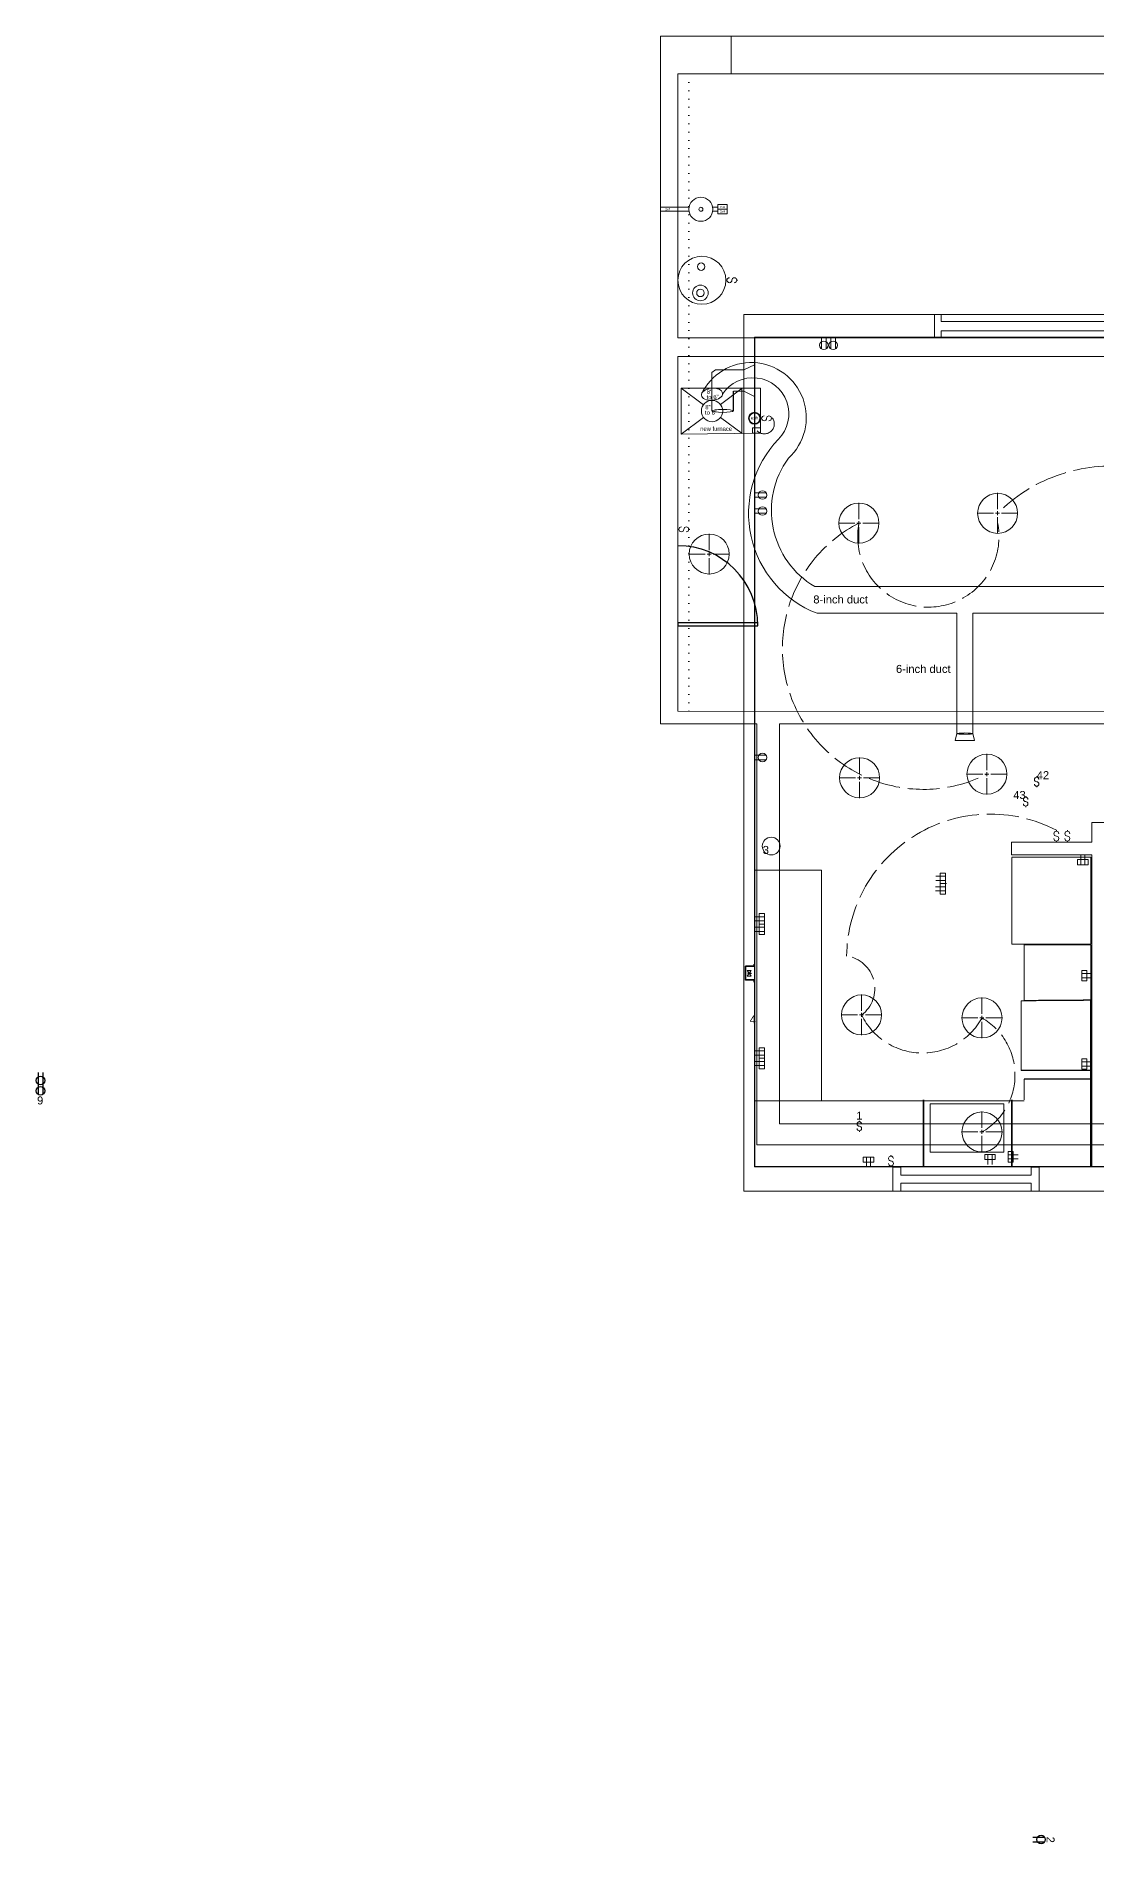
# Model space of a CAD drawing. Header units: inches. Extents: x -179 to 700, y -214 to 464.
# Drawn here: x -179 to 218, y -214 to 464 of the extents above; entities that cross this region are included whole.
import ezdxf
from ezdxf.enums import TextEntityAlignment as Align

# ---------------------------------------------------------------- set-up
doc = ezdxf.new("R2010")
doc.units = ezdxf.units.IN
doc.header["$MEASUREMENT"] = 0
for name, pattern in [('ACAD_ISO02W100', [15, 12, -3]), ('ACAD_ISO07W100', [3, 0, -3]), ('CENTER2', [1.125, 0.75, -0.125, 0.125, -0.125])]:
    doc.linetypes.add(name, pattern=pattern)
doc.layers.get('0').update_dxf_attribs({"color": 1, "lineweight": 9})
for name, color, linetype, lineweight in [('A101-Floorplan-1st-floor', 7, 'Continuous', 9), ('A201-Floorplan-2nd-floor', 4, 'Continuous', 9), ('E101-Electrical-1st-floor', 7, 'Continuous', 9), ('E201-Electrical-2nd-floor', 4, 'Continuous', 9), ('M101-HVAC', 7, 'Continuous', 9)]:
    doc.layers.add(name, color=color, linetype=linetype, lineweight=lineweight)
doc.layers.get('E101-Electrical-1st-floor').off()
doc.styles.add('Reg', font='Arial.ttf', dxfattribs={"height": 3})

# ---------------------------------------------------------------- blocks, each defined once
blk = doc.blocks.new('cgri')
at = {"layer": ''}
for p, q in [((291.65, 54.83), (291.65, 59.21)), ((293.38, 54.83), (293.38, 59.22))]:
    blk.add_line(p, q, dxfattribs=at)
blk.add_circle((292.52, 57.86), 1.61, dxfattribs=at)
blk = doc.blocks.new('*U11')
at = {"layer": 'E201-Electrical-2nd-floor'}
blk.add_blockref('cgri', (0, 0), dxfattribs=at)
at = {"style": 'Reg'}
blk.add_attdef('ID', text='', height=3, dxfattribs=at).set_placement((292.6, 61.43), align=Align.MIDDLE_CENTER)
blk = doc.blocks.new('switch')
at = {"layer": 'E201-Electrical-2nd-floor'}
for p, q in [((44, 1.61), (44, 1.98)), ((44, -1.76), (44, -2.13))]:
    blk.add_line(p, q, dxfattribs=at)
for centre, start, end in [((44, 0.77), 360, 270), ((44, -0.92), 180, 0), ((44, -0.91), 0, 90)]:
    blk.add_arc(centre, 0.84, start, end, dxfattribs=at)
at = {"style": 'Reg'}
blk.add_attdef('ID', text='', height=4.5, dxfattribs=at).set_placement((43.99, 2.41), align=Align.CENTER)
blk = doc.blocks.new('duplex-two-gfci')
at = {"layer": 'E201-Electrical-2nd-floor'}
for p, q in [((75.95, 94.97), (73.99, 94.97)), ((73.99, 94.97), (73.99, 87.12)), ((75.95, 87.12), (75.95, 94.97)), ((72.22, 89.87), (75.95, 89.87)), ((72.22, 88.3), (75.95, 88.3)), ((72.29, 93.79), (75.95, 93.79)), ((72.29, 92.22), (75.95, 92.22)), ((76.34, 91.04), (73.99, 91.04)), ((73.99, 87.12), (75.95, 87.12))]:
    blk.add_line(p, q, dxfattribs=at)
at = {"layer": 'E201-Electrical-2nd-floor', "style": 'Reg'}
blk.add_attdef('ID', text='', height=3, dxfattribs=at).set_placement((78.83, 91), align=Align.MIDDLE_CENTER)
blk = doc.blocks.new('hot-water-pot')
at = {"layer": 'E201-Electrical-2nd-floor'}
blk.add_circle((-33.6, 64.25), 3.33, dxfattribs=at)
at = {"style": 'Reg'}
blk.add_attdef('ID', text='', height=3, dxfattribs=at).set_placement((-35.61, 62.81), align=Align.MIDDLE_CENTER)
blk = doc.blocks.new('*U23')
at = {"layer": 'E201-Electrical-2nd-floor', "color": 0, "linetype": 'CENTER2', "transparency": 16777216}
for p, q in [((0, 1.5), (0, 7.62)), ((-7.62, 0), (-1.5, 0)), ((1.5, 0), (7.62, 0)), ((0, -7.62), (0, -1.5))]:
    blk.add_line(p, q, dxfattribs=at)
at = {"layer": 'E201-Electrical-2nd-floor', "color": 0, "linetype": 'Continuous', "transparency": 16777216}
for p, q in [((-0.75, 0), (0.75, 0)), ((0, -0.75), (0, 0.75))]:
    blk.add_line(p, q, dxfattribs=at)
blk = doc.blocks.new('*U24')
at = {"layer": 'E201-Electrical-2nd-floor', "color": 0, "linetype": 'CENTER2', "transparency": 16777216}
for p, q in [((0, 1.5), (0, 7.62)), ((-7.62, 0), (-1.5, 0)), ((1.5, 0), (7.62, 0)), ((0, -7.62), (0, -1.5))]:
    blk.add_line(p, q, dxfattribs=at)
at = {"layer": 'E201-Electrical-2nd-floor', "color": 0, "linetype": 'Continuous', "transparency": 16777216}
for p, q in [((-0.75, 0), (0.75, 0)), ((0, -0.75), (0, 0.75))]:
    blk.add_line(p, q, dxfattribs=at)
blk = doc.blocks.new('*U26')
at = {"layer": 'E201-Electrical-2nd-floor', "color": 0, "linetype": 'CENTER2', "transparency": 16777216}
for p, q in [((0, 1.5), (0, 7.62)), ((-7.62, 0), (-1.5, 0)), ((1.5, 0), (7.62, 0)), ((0, -7.62), (0, -1.5))]:
    blk.add_line(p, q, dxfattribs=at)
at = {"layer": 'E201-Electrical-2nd-floor', "color": 0, "linetype": 'Continuous', "transparency": 16777216}
for p, q in [((-0.75, 0), (0.75, 0)), ((0, -0.75), (0, 0.75))]:
    blk.add_line(p, q, dxfattribs=at)
blk = doc.blocks.new('*U27')
at = {"layer": 'E201-Electrical-2nd-floor', "color": 0, "linetype": 'CENTER2', "transparency": 16777216}
for p, q in [((0, 1.5), (0, 7.62)), ((-7.62, 0), (-1.5, 0)), ((1.5, 0), (7.62, 0)), ((0, -7.62), (0, -1.5))]:
    blk.add_line(p, q, dxfattribs=at)
at = {"layer": 'E201-Electrical-2nd-floor', "color": 0, "linetype": 'Continuous', "transparency": 16777216}
for p, q in [((-0.75, 0), (0.75, 0)), ((0, -0.75), (0, 0.75))]:
    blk.add_line(p, q, dxfattribs=at)
blk = doc.blocks.new('*U28')
at = {"layer": 'E201-Electrical-2nd-floor', "color": 0, "linetype": 'CENTER2', "transparency": 16777216}
for p, q in [((0, 1.5), (0, 7.62)), ((-7.62, 0), (-1.5, 0)), ((1.5, 0), (7.62, 0)), ((0, -7.62), (0, -1.5))]:
    blk.add_line(p, q, dxfattribs=at)
at = {"layer": 'E201-Electrical-2nd-floor', "color": 0, "linetype": 'Continuous', "transparency": 16777216}
for p, q in [((-0.75, 0), (0.75, 0)), ((0, -0.75), (0, 0.75))]:
    blk.add_line(p, q, dxfattribs=at)
blk = doc.blocks.new('*U29')
at = {"layer": 'E201-Electrical-2nd-floor', "color": 0, "linetype": 'CENTER2', "transparency": 16777216}
for p, q in [((0, 1.5), (0, 7.62)), ((-7.62, 0), (-1.5, 0)), ((1.5, 0), (7.62, 0)), ((0, -7.62), (0, -1.5))]:
    blk.add_line(p, q, dxfattribs=at)
at = {"layer": 'E201-Electrical-2nd-floor', "color": 0, "linetype": 'Continuous', "transparency": 16777216}
for p, q in [((-0.75, 0), (0.75, 0)), ((0, -0.75), (0, 0.75))]:
    blk.add_line(p, q, dxfattribs=at)
blk = doc.blocks.new('*U30')
at = {"layer": 'E201-Electrical-2nd-floor', "color": 0, "linetype": 'CENTER2', "transparency": 16777216}
for p, q in [((0, 1.5), (0, 7.62)), ((-7.62, 0), (-1.5, 0)), ((1.5, 0), (7.62, 0)), ((0, -7.62), (0, -1.5))]:
    blk.add_line(p, q, dxfattribs=at)
at = {"layer": 'E201-Electrical-2nd-floor', "color": 0, "linetype": 'Continuous', "transparency": 16777216}
for p, q in [((-0.75, 0), (0.75, 0)), ((0, -0.75), (0, 0.75))]:
    blk.add_line(p, q, dxfattribs=at)
blk = doc.blocks.new('id-1-spst-switch')
at = {"layer": 'E201-Electrical-2nd-floor'}
for p, q in [((0.41, 0), (0, 0)), ((4.08, 0), (4.49, 0))]:
    blk.add_line(p, q, dxfattribs=at)
for centre, start, end in [((1.32, 0), 90, 270), ((3.17, 0), 270, 180), ((1.34, 0), 270, 0)]:
    blk.add_arc(centre, 0.916, start, end, dxfattribs=at)
blk = doc.blocks.new('spst-switch-garage')
at = {"layer": 'M101-HVAC'}
for p, q in [((0.4, 0), (-0.01, 0)), ((4.08, 0), (4.48, 0))]:
    blk.add_line(p, q, dxfattribs=at)
for centre, start, end in [((1.32, 0), 90, 270), ((3.16, 0), 270, 180), ((1.33, 0), 270, 0)]:
    blk.add_arc(centre, 0.916, start, end, dxfattribs=at)
blk = doc.blocks.new('*U62')
at = {"layer": 'M101-HVAC', "color": 0, "linetype": 'CENTER2', "transparency": 16777216}
for p, q in [((0, 1.5), (0, 7.62)), ((-7.62, 0), (-1.5, 0)), ((1.5, 0), (7.62, 0)), ((0, -7.62), (0, -1.5))]:
    blk.add_line(p, q, dxfattribs=at)
at = {"layer": 'M101-HVAC', "color": 0, "linetype": 'Continuous', "transparency": 16777216}
for p, q in [((-0.75, 0), (0.75, 0)), ((0, -0.75), (0, 0.75))]:
    blk.add_line(p, q, dxfattribs=at)
blk = doc.blocks.new('garage-cl-by-trailer-exit')
at = {"layer": 'M101-HVAC'}
blk.add_circle((0, 0), 7.5, dxfattribs=at)
at = {"layer": 'M101-HVAC', "linetype": 'CENTER2'}
blk.add_blockref('*U62', (0, 0), dxfattribs=at)
blk = doc.blocks.new('furnace-no-duct')
at = {"layer": 'M101-HVAC'}
for p, q in [((-6.29, 8.35), (-5.86, -21.4)), ((-6.29, 8.35), (10.94, 8.35)), ((-6.29, 8.35), (0, 0)), ((10.94, 8.35), (4.78, 0.02)), ((10.94, 8.35), (10.94, -21.4)), ((0.03, -6.41), (-5.96, -14.51)), ((4.81, -6.39), (10.94, -14.53)), ((10.94, -14.4), (-5.96, -14.4)), ((-5.86, -21.4), (10.94, -21.4))]:
    blk.add_line(p, q, dxfattribs=at)
blk.add_lwpolyline([(-5.86, -21.4), (-3.86, -21.4), (-3.86, -18.4), (-5.86, -18.4)], close=True, dxfattribs=at)
for centre, radius in [((2.41, -3.2), 4), ((-0.3, -19.15), 2.25), ((-0.3, -19.15), 2)]:
    blk.add_circle(centre, radius, dxfattribs=at)
blk.add_ellipse((8.69, -3.2), major_axis=(-0.39, 3.98), ratio=0.568595, start_param=-1.570796, end_param=4.712389, dxfattribs=at)
blk = doc.blocks.new('gfci-duplex-right-of-stove')
at = {"layer": 'E201-Electrical-2nd-floor'}
for p, q in [((-1.18, 3.72), (-1.18, 1.79)), ((2.75, 3.72), (-1.18, 3.72)), ((2.75, 1.79), (-1.18, 1.79)), ((0, 0), (0, 3.72)), ((1.57, 0), (1.57, 3.72)), ((2.75, 1.79), (2.75, 3.72))]:
    blk.add_line(p, q, dxfattribs=at)
blk = doc.blocks.new('gfci-duplex-left-of-stove')
at = {"layer": 'E201-Electrical-2nd-floor'}
for p, q in [((-1.18, 3.72), (-1.18, 1.79)), ((2.75, 3.72), (-1.18, 3.72)), ((2.75, 1.79), (-1.18, 1.79)), ((0, 0), (0, 3.72)), ((1.57, 0), (1.57, 3.72)), ((2.75, 1.79), (2.75, 3.72))]:
    blk.add_line(p, q, dxfattribs=at)
blk = doc.blocks.new('gfci-duplex-left-of-refridgerator')
at = {"layer": 'E201-Electrical-2nd-floor'}
for p, q in [((-3.72, 2.75), (-1.79, 2.75)), ((-1.79, 2.75), (-3.72, 2.75)), ((-3.72, 2.75), (-3.72, -1.18)), ((0, 1.57), (-3.72, 1.57)), ((0, 1.57), (-3.72, 1.57)), ((0, 0), (-3.72, 0)), ((-1.79, 2.75), (-1.79, -1.18)), ((-3.72, -1.18), (-1.79, -1.18))]:
    blk.add_line(p, q, dxfattribs=at)
blk = doc.blocks.new('two-gfci-duplex-north-wall-westerly')
at = {"layer": 'E201-Electrical-2nd-floor'}
for p, q in [((0, 0), (0, -3.72)), ((1.57, 0), (1.57, -3.72)), ((-1.18, -1.76), (-1.18, -3.72)), ((6.67, -1.76), (-1.18, -1.76)), ((-1.18, -3.72), (6.67, -3.72)), ((2.75, -3.72), (2.75, -1.76)), ((3.92, -0.07), (3.92, -3.72)), ((5.49, -0.07), (5.49, -3.72)), ((6.67, -3.72), (6.67, -1.76))]:
    blk.add_line(p, q, dxfattribs=at)
blk = doc.blocks.new('gas-shutoff-and-housing-on-north-wall')
at = {"layer": 'A201-Floorplan-2nd-floor', "lineweight": 30}
for p, q in [((-2.62, 1.39), (2.62, 1.43)), ((-2.62, -1.86), (-2.62, 1.39)), ((-2.5, 1.27), (2.5, 1.3)), ((-2.5, -2), (-2.5, 1.27)), ((2.5, -1.95), (2.5, 1.3)), ((2.62, -1.82), (2.62, 1.43)), ((-3.38, -1.99), (-3.38, -1.86)), ((-3.38, -1.86), (-2.62, -1.86)), ((-3.38, -1.99), (-2.5, -1.98)), ((-2.62, -2), (-2.62, -1.98)), ((2.5, -1.95), (3.38, -1.94)), ((2.62, -1.82), (3.38, -1.82)), ((3.38, -1.94), (3.38, -1.82))]:
    blk.add_line(p, q, dxfattribs=at)
at = {"layer": 'A201-Floorplan-2nd-floor'}
for p, q in [((-1.05, 0.72), (-1.05, 0.36)), ((0, 0), (-1.05, 0.72)), ((-1.05, 0.36), (-1.05, 0)), ((-1.05, -0.36), (-1.05, 0)), ((0, 0), (-1.05, -0.72)), ((0, 0), (1.05, 0.72)), ((0, 0), (1.05, -0.72)), ((1.05, 0.72), (1.05, 0.36)), ((1.05, 0.36), (1.05, 0)), ((1.05, -0.36), (1.05, 0)), ((-1.05, -0.72), (-1.05, -0.36)), ((1.05, -0.72), (1.05, -0.36))]:
    blk.add_line(p, q, dxfattribs=at)
blk.add_lwpolyline([(0, 0), (0, -0.7), (-0.18, -0.7)], dxfattribs=at)
at = {"layer": 'A201-Floorplan-2nd-floor', "lineweight": 30}
blk.add_circle((0, 0), 0.375, dxfattribs=at)
blk = doc.blocks.new('two-gfci-duplex-2nd-floor-right-of-gas-shutoff')
at = {"layer": 'E201-Electrical-2nd-floor'}
for p, q in [((0, 0), (0, -3.72)), ((1.57, 0), (1.57, -3.72)), ((-1.18, -1.76), (-1.18, -3.72)), ((6.67, -1.76), (-1.18, -1.76)), ((-1.18, -3.72), (6.67, -3.72)), ((2.75, -3.72), (2.75, -1.76)), ((3.92, -0.07), (3.92, -3.72)), ((5.49, -0.07), (5.49, -3.72)), ((6.67, -3.72), (6.67, -1.76))]:
    blk.add_line(p, q, dxfattribs=at)
blk = doc.blocks.new('duplex-for-freezer-on-2nd-floor')
at = {"layer": 'E201-Electrical-2nd-floor'}
for p, q in [((0, 0), (0, -4.39)), ((1.73, 0), (1.73, -4.38))]:
    blk.add_line(p, q, dxfattribs=at)
blk.add_circle((0.86, -3.03), 1.61, dxfattribs=at)
blk = doc.blocks.new('duplex-before-furnace-register-1-of-2')
at = {"layer": 'E201-Electrical-2nd-floor'}
for p, q in [((0, 0), (0, -4.39)), ((1.73, 0), (1.73, -4.38))]:
    blk.add_line(p, q, dxfattribs=at)
blk.add_circle((0.86, -3.03), 1.61, dxfattribs=at)
blk = doc.blocks.new('duplex-2-of-2-west-of-furnace-register')
at = {"layer": 'E201-Electrical-2nd-floor'}
for p, q in [((0, 0), (0, -4.39)), ((1.73, 0), (1.73, -4.38))]:
    blk.add_line(p, q, dxfattribs=at)
blk.add_circle((0.86, -3.03), 1.61, dxfattribs=at)

msp = doc.modelspace()

# ---------------------------------------------------------------- linework, layer by layer
at = {"layer": 'A101-Floorplan-1st-floor'}
for p, q in [((54.57, 206.04), (54.57, 463.76)), ((54.57, 463.76), (289.1, 463.76)), ((81.07, 449.66), (81.07, 463.76)), ((90.69, 206.04), (54.57, 206.04)), ((90.69, 48.17), (90.69, 206.04)), ((531.72, 48.17), (90.69, 48.17))]:
    msp.add_line(p, q, dxfattribs=at)
at = {"layer": 'A101-Floorplan-1st-floor', "linetype": 'ACAD_ISO07W100'}
msp.add_line((65.22, 210.79), (65.22, 449.66), dxfattribs=at)
at = {"layer": 'A101-Floorplan-1st-floor', "lineweight": 30}
for p, q in [((61.07, 244.04), (91.04, 244.04)), ((61.07, 244.04), (61.07, 242.79)), ((61.07, 242.79), (91.06, 242.79))]:
    msp.add_line(p, q, dxfattribs=at)
at = {"layer": 'A101-Floorplan-1st-floor'}
for points in [[(268.13, 350.66), (61.07, 350.66), (61.07, 449.66), (268.13, 449.66)], [(314.1, 210.67), (61.07, 210.78), (61.07, 343.65), (268.13, 343.65), (319.97, 343.65), (319.97, 215.04), (314.1, 215.04)]]:
    msp.add_lwpolyline(points, close=True, dxfattribs=at)
msp.add_lwpolyline([(99.19, 56.04), (425.94, 56.04), (425.94, 205.96), (394.6, 205.96), (394.6, 205.99), (99.19, 206.02), (99.19, 56.04)], dxfattribs=at)
at = {"layer": 'A101-Floorplan-1st-floor', "lineweight": 30}
msp.add_arc((61.07, 242.79), 30, 0, 90, dxfattribs=at)
at = {"layer": 'A201-Floorplan-2nd-floor'}
for p, q in [((390.71, 350.91), (89.8, 350.91)), ((89.8, 340.61), (85.83, 338.64)), ((75.22, 338.64), (73.86, 337.66)), ((73.86, 337.66), (73.86, 323.24)), ((85.83, 338.64), (75.22, 338.64)), ((85.83, 330.64), (81.87, 330.64)), ((89.8, 328.66), (85.83, 330.64)), ((216.18, 161.66), (216.18, 169.09)), ((216.18, 169.09), (393.55, 169.09)), ((186.18, 156.91), (186.18, 161.66)), ((186.18, 161.66), (216.18, 161.66)), ((216.18, 156.91), (186.18, 156.91)), ((216.18, 39.98), (216.18, 156.91)), ((216.18, 39.98), (216.18, 72.85)), ((141.62, 39.91), (141.62, 30.84)), ((196.49, 39.91), (196.49, 30.84)), ((141.61, 30.85), (144.62, 30.85)), ((193.49, 30.85), (196.49, 30.85))]:
    msp.add_line(p, q, dxfattribs=at)
at = {"layer": 'A201-Floorplan-2nd-floor', "lineweight": 30}
for p, q in [((89.8, 350.91), (89.8, 39.94)), ((81.87, 323.28), (81.87, 330.64)), ((517.05, 40.03), (89.8, 40.03))]:
    msp.add_line(p, q, dxfattribs=at)
at = {"layer": 'A201-Floorplan-2nd-floor', "linetype": 'CENTER2'}
for p, q in [((189.73, 102.21), (215.85, 102.4)), ((189.73, 76.1), (189.73, 102.21)), ((190.85, 72.85), (190.85, 65.05)), ((89.8, 64.74), (190.85, 64.74)), ((153, 65.05), (153, 40.23)), ((153.32, 65.05), (153.32, 40.23)), ((186.07, 40.23), (186.07, 65.05)), ((186.38, 39.97), (186.38, 65.05))]:
    msp.add_line(p, q, dxfattribs=at)
at = {"layer": 'A201-Floorplan-2nd-floor', "linetype": 'CENTER2', "lineweight": 30}
for p, q in [((215.85, 40.23), (215.85, 102.4)), ((215.85, 76.1), (189.73, 76.1)), ((216.18, 72.85), (190.85, 72.85))]:
    msp.add_line(p, q, dxfattribs=at)
at = {"layer": 'A201-Floorplan-2nd-floor'}
for points in [[(85.83, 30.84), (85.83, 359.41), (531.11, 359.41), (531.11, 30.84)], [(159.74, 350.87), (157.24, 350.87), (157.24, 359.37), (159.74, 359.37), (159.74, 356.87), (249.74, 356.87), (249.74, 359.37), (252.24, 359.37), (252.24, 350.87), (249.74, 350.87), (249.74, 353.37), (159.74, 353.37)], [(155.63, 63.61), (183.25, 63.61), (183.25, 45.43), (155.63, 45.43)]]:
    msp.add_lwpolyline(points, close=True, dxfattribs=at)
at = {"layer": 'A201-Floorplan-2nd-floor', "linetype": 'CENTER2'}
msp.add_lwpolyline([(215.85, 123.41), (186.23, 123.41), (186.23, 156.04), (215.85, 156.04)], close=True, dxfattribs=at)
at = {"layer": 'A201-Floorplan-2nd-floor'}
for points in [[(89.8, 63.3), (89.8, 151.11), (114.93, 151.11), (114.93, 64.74)], [(141.61, 39.91), (144.62, 39.91), (144.62, 36.86), (193.49, 36.86), (193.49, 39.91), (196.49, 39.91)], [(144.62, 30.84), (144.62, 33.86), (193.49, 33.86), (193.49, 30.84)]]:
    msp.add_lwpolyline(points, dxfattribs=at)
at = {"layer": 'A201-Floorplan-2nd-floor', "linetype": 'CENTER2'}
for points in [[(215.85, 123.16), (190.85, 123.16), (190.85, 102.34), (215.85, 102.53)], [(215.85, 123.16), (215.85, 102.53)]]:
    msp.add_lwpolyline(points, dxfattribs=at)
at = {"layer": 'A201-Floorplan-2nd-floor'}
msp.add_ellipse((77.86, 323.28), major_axis=(4.01, 0), ratio=0.137604, dxfattribs=at)
at = {"layer": 'E201-Electrical-2nd-floor'}
for p, q in [((114.96, 350.91), (114.96, 346.52)), ((116.69, 350.91), (116.69, 346.53)), ((118.42, 350.91), (118.42, 346.52)), ((120.15, 350.91), (120.15, 346.53)), ((202.94, 165.75), (202.94, 166.15)), ((207.07, 165.75), (207.07, 166.15)), ((202.94, 162.07), (202.94, 161.66)), ((207.07, 162.07), (207.07, 161.66)), ((130.57, 43.64), (130.57, 41.7)), ((134.49, 41.7), (130.57, 41.7)), ((131.75, 39.92), (131.75, 43.65)), ((131.75, 39.91), (131.75, 43.64)), ((131.75, 39.91), (131.75, 43.64)), ((133.32, 39.92), (133.32, 43.65)), ((133.32, 39.91), (133.32, 43.64)), ((133.32, 39.91), (133.32, 43.64)), ((134.49, 41.7), (134.49, 43.64)), ((176.12, 44.62), (176.12, 42.68)), ((180.05, 44.62), (176.12, 44.62)), ((180.05, 42.68), (176.12, 42.68)), ((177.3, 40.89), (177.3, 44.62)), ((178.87, 40.89), (178.87, 44.62)), ((180.05, 42.68), (180.05, 44.62)), ((186.78, 45.67), (184.84, 45.67)), ((184.84, 45.67), (184.84, 41.75)), ((188.57, 44.5), (184.84, 44.5)), ((188.57, 42.93), (184.84, 42.93)), ((184.84, 41.75), (186.78, 41.75)), ((186.78, 45.67), (186.78, 41.75))]:
    msp.add_line(p, q, dxfattribs=at)
for points in [[(134.49, 41.71), (130.57, 41.71), (130.57, 43.65), (134.49, 43.65)], [(134.49, 41.7), (130.57, 41.7), (130.57, 43.64), (134.49, 43.64)]]:
    msp.add_lwpolyline(points, close=True, dxfattribs=at)
for centre, radius in [((115.82, 347.88), 1.61), ((119.28, 347.88), 1.61), ((180.94, 284.91), 7.5), ((128.94, 281.25), 7.5), ((129.19, 185.8), 7.5), ((176.94, 187.16), 7.5), ((129.94, 96.91), 7.5), ((175.07, 95.79), 7.5), ((175.07, 53.04), 7.5)]:
    msp.add_circle(centre, radius, dxfattribs=at)
at = {"layer": 'E201-Electrical-2nd-floor', "linetype": 'ACAD_ISO02W100'}
for centre, radius, start, end in [((223.36, 242.92), 59.69, 34.4698, 135.28512), ((153.07, 234.27), 52.81, 117.18229, 296.8778), ((154.96, 276.23), 26.49, 169.09365, 11.24487), ((178.17, 118.33), 53.86, 62.61531, 179.31446), ((122.63, 106.79), 12.29, 306.49602, 82.15287), ((152.79, 108.03), 25.41, 205.94015, 331.20359), ((162.79, 74.41), 24.65, 299.87879, 60.12389)]:
    msp.add_arc(centre, radius, start, end, dxfattribs=at)
at = {"layer": 'E201-Electrical-2nd-floor'}
for centre, start, end in [((202.94, 164.83), 360, 270), ((202.94, 162.98), 180, 0), ((202.94, 163), 0, 90), ((207.07, 164.83), 360, 270), ((207.07, 162.98), 180, 0), ((207.07, 163), 0, 90)]:
    msp.add_arc(centre, 0.916, start, end, dxfattribs=at)
at = {"layer": 'M101-HVAC'}
for p, q in [((65.29, 399.65), (54.57, 399.65)), ((65.28, 398.15), (54.57, 398.15)), ((76.02, 399.65), (74.14, 399.65)), ((76.02, 398.15), (74.15, 398.15)), ((77.77, 398.9), (76.02, 398.9)), ((77.77, 398.9), (79.52, 398.9)), ((61.07, 343.65), (61.07, 343.65)), ((92.06, 331.78), (85.06, 331.78)), ((299.22, 257.45), (112.37, 257.45)), ((165.69, 247.45), (113.24, 247.45)), ((165.69, 202.34), (165.69, 247.45)), ((171.69, 202.34), (171.69, 247.45)), ((284.66, 247.45), (171.69, 247.45)), ((165.69, 202.4), (164.97, 199.8)), ((172.27, 199.8), (164.97, 199.8)), ((165.69, 202.4), (165.69, 202.4)), ((165.69, 202.4), (165.69, 202.4)), ((165.69, 202.4), (170.99, 202.17)), ((171.69, 202.34), (171.69, 202.35)), ((171.69, 202.35), (172.27, 199.8))]:
    msp.add_line(p, q, dxfattribs=at)
msp.add_lwpolyline([(79.52, 397.15), (79.52, 400.65), (76.02, 400.65), (76.02, 397.15)], close=True, dxfattribs=at)
for points in [[(69.9, 329.53, -1.219343), (102.48, 305.55, 0.442117), (112.37, 257.45, 0.396302)], [(77.82, 329.53, -1.110072), (98.77, 312.7, 0.535877), (113.24, 247.45)]]:
    msp.add_lwpolyline(points, format="xyb", dxfattribs=at)
for centre, radius in [((69.71, 398.86), 4.49), ((69.71, 398.86), 0.75), ((70.07, 372.27), 9), ((69.8, 377.37), 1.39), ((69.52, 367.52), 2.93), ((69.52, 367.52), 1.39)]:
    msp.add_circle(centre, radius, dxfattribs=at)
at = {"layer": 'M101-HVAC', "linetype": 'ACAD_ISO02W100'}
msp.add_arc((93.48, 318.42), 3.73, 224.88619, 34.46557, dxfattribs=at)
at = {"layer": 'M101-HVAC'}
msp.add_ellipse((168.69, 202.34), major_axis=(3, 0), ratio=0.084395, dxfattribs=at)

# ---------------------------------------------------------------- block references
at = {"lineweight": 30, "rotation": 89.99999999999999}
for name, p in [('furnace-no-duct', (70.67, 320.84)), ('furnace-no-duct', (70.67, 320.84)), ('furnace-no-duct', (70.67, 320.84)), ('duplex-2-of-2-west-of-furnace-register', (89.8, 290.91)), ('duplex-before-furnace-register-1-of-2', (89.8, 284.91)), ('duplex-for-freezer-on-2nd-floor', (89.8, 192.56)), ('gfci-duplex-left-of-refridgerator', (213.66, 156.91)), ('two-gfci-duplex-2nd-floor-right-of-gas-shutoff', (89.8, 128.2)), ('gas-shutoff-and-housing-on-north-wall', (87.8, 112.53)), ('gfci-duplex-left-of-stove', (216.18, 110.86)), ('two-gfci-duplex-north-wall-westerly', (89.8, 77.91)), ('gfci-duplex-right-of-stove', (216.18, 77.72))]:
    msp.add_blockref(name, p, dxfattribs=at)
at = {"layer": 'E101-Electrical-1st-floor', "rotation": 89.99999999999999}
msp.add_blockref('id-1-spst-switch', (140.94, 39.91), dxfattribs=at)
at = {"layer": 'E201-Electrical-2nd-floor', "linetype": 'CENTER2'}
for name, p in [('*U24', (180.94, 284.91)), ('*U23', (128.94, 281.25)), ('*U26', (129.19, 185.8)), ('*U27', (176.94, 187.16)), ('*U28', (129.94, 96.91)), ('*U29', (175.07, 95.79)), ('*U30', (175.07, 53.04))]:
    msp.add_blockref(name, p, dxfattribs=at)
at = {"layer": 'E201-Electrical-2nd-floor'}
ref = msp.add_blockref('switch', (151.58, 184.36, -76.44), dxfattribs=at)
ref.add_attrib('ID', '42', dxfattribs={"height": 3, "style": 'Reg'}).set_placement((195.57, 186.77, -76.44), align=Align.MIDDLE_LEFT)
ref = msp.add_blockref('switch', (147.45, 176.93), dxfattribs=at)
ref.add_attrib('ID', '43', dxfattribs={"height": 3, "style": 'Reg'}).set_placement((191.45, 179.34), align=Align.MIDDLE_RIGHT)
msp.add_blockref('hot-water-pot', (129.66, 95.94), dxfattribs=at).add_auto_attribs({'ID': '3'})
ref = msp.add_blockref('duplex-two-gfci', (85.45, 55.11), dxfattribs=at)
ref.add_attrib('ID', '4', (88, 93.71), dxfattribs={"height": 3, "style": 'Reg'})
at = {"layer": 'E201-Electrical-2nd-floor', "rotation": 180}
msp.add_blockref('*U11', (114.66, 130.21), dxfattribs=at)
at = {"layer": 'E201-Electrical-2nd-floor'}
for p, rotation, values in [((114.66, 126.29), 180, {'ID': '6'}), ((139.34, 80.36, 0), 270, {'ID': '2'})]:
    msp.add_blockref('*U11', p, dxfattribs=dict(at, rotation=rotation)).add_auto_attribs(values)
ref = msp.add_blockref('switch', (85.11, 55.25), dxfattribs=at)
ref.add_attrib('ID', '1', dxfattribs={"layer": '0', "height": 3, "style": 'Reg'}).set_placement((129.11, 57.66), align=Align.CENTER)
at = {"layer": 'M101-HVAC'}
for p in [(79.07, 372.27), (92.07, 320.53), (61.07, 278.9)]:
    msp.add_blockref('spst-switch-garage', p, dxfattribs=at)
at = {"layer": 'M101-HVAC', "rotation": 89.99999999999999}
msp.add_blockref('garage-cl-by-trailer-exit', (72.82, 269.66), dxfattribs=at)

# ---------------------------------------------------------------- texts
at = {"layer": 'M101-HVAC', "style": 'Reg'}
for s, height, p in [('2x4', 0.821, (76.75, 399.3)), ('2x4', 0.821, (56.36, 398.5)), ('2x4', 0.821, (76.89, 397.66)), ('8"', 1.569, (71.33, 323.93)), ('8"', 1.569, (71.95, 329.68)), ('new furnace', 1.5672, (69.44, 315.81)), ('8-inch duct ', 3, (111.84, 251.13)), ('6-inch duct ', 3, (142.81, 225.09))]:
    msp.add_text(s, height=height, dxfattribs=at).set_placement(p)
for s, height, rotation, p in [('to 6"', 1.607, 1.28662, (71.86, 327.63)), ('to 8"', 1.607, 1.28662, (71.24, 321.88)), ('exh.', 1.194, 358.98954, (88.4, 320.15))]:
    msp.add_text(s, height=height, rotation=rotation, dxfattribs=at).set_placement(p)

doc.saveas('drawing.dxf')
